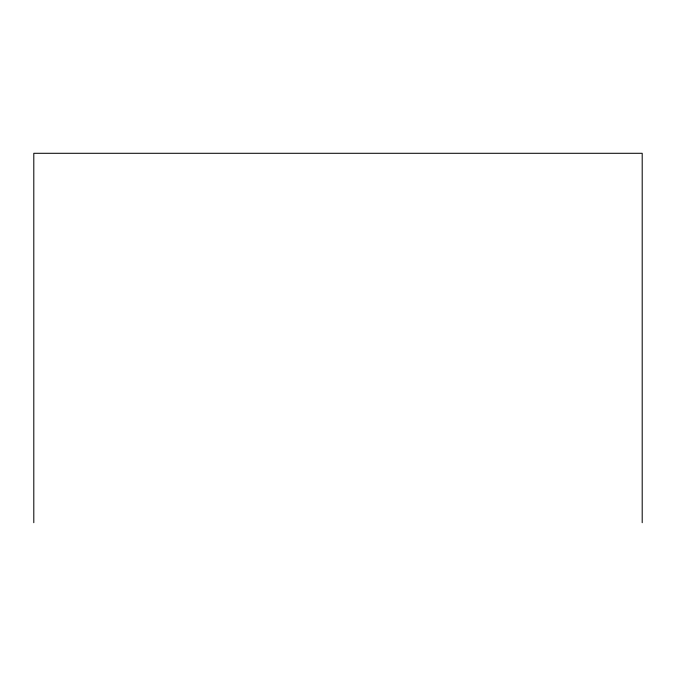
<?xml version="1.0" encoding="UTF-8"?>
<svg xmlns="http://www.w3.org/2000/svg" width="676" height="676" viewBox="0 0 676 676"><rect width="100%" height="100%" fill="white"/><g stroke="black" fill="none" stroke-linecap="round" stroke-linejoin="round"><path stroke-width="1.01" d="M642.2 522.709L642.2 153.291L33.8 153.291L33.8 522.709"/></g></svg>
